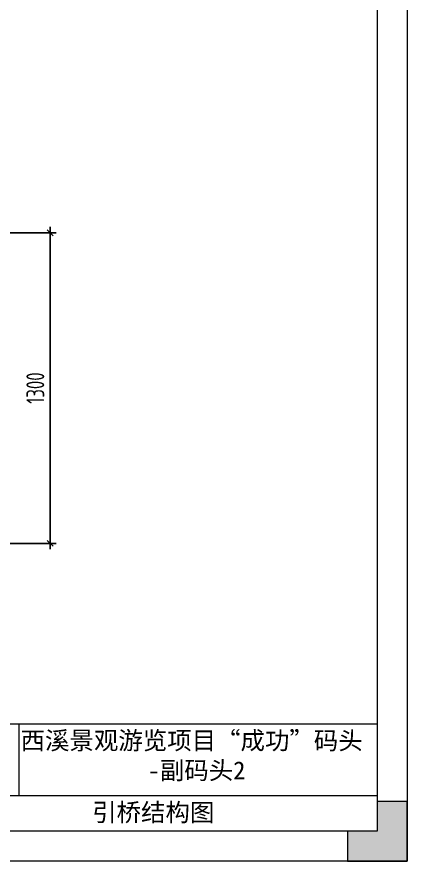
# Model space of a CAD drawing. Header units: millimetres. Extents: x 136606 to 1231039, y 82794 to 127364.
# Drawn here: x 856632 to 859898, y 112180 to 119249 of the extents above; entities that cross this region are included whole.
import ezdxf

# ---------------------------------------------------------------- set-up
doc = ezdxf.new("R2010")
doc.units = ezdxf.units.MM
doc.layers.add('图框', color=7, linetype='Continuous', lineweight=13)
doc.layers.add('文本', color=3, linetype='Continuous', lineweight=13)
doc.layers.add('标注', color=9, linetype='Continuous')
doc.styles.add('Arial', font='arial.ttf')
doc.styles.add('hztxt', font='ros1.shx', dxfattribs={"width": 0.8, "bigfont": 'hztxt.shx'})
doc.styles.get("Standard").update_dxf_attribs({"font": 'arial.ttf'})
doc.dimstyles.new('DIM-50-SC0.5', dxfattribs={"dimscale": 50, "dimtxt": 3, "dimasz": 1, "dimexe": 1, "dimexo": 1, "dimgap": 1, "dimtad": 1, "dimdec": 1, "dimlfac": 0.5, "dimdsep": 46, "dimtxsty": 'hztxt', "dimblk": 'OBLIQUE', "dimcen": 0, "dimdle": 1, "dimclrd": 9, "dimclre": 9, "dimclrt": 2, "dimadec": 1, "dimazin": 0, "dimtfac": 1, "dimtdec": 1, "dimtix": 1, "dimtmove": 2, "dimatfit": 3, "dimldrblk": 'OBLIQUE', "dimfxl": 15, "dimtolj": 1, "dimtzin": 0, "dimarcsym": 1})

# ---------------------------------------------------------------- blocks, each defined once
blk = doc.blocks.new('GW-TK')
at = {"layer": '图框', "linetype": 'Continuous', "lineweight": 0}
h = blk.add_hatch(color=256, dxfattribs=at)
h.dxf.hatch_style = 1
h.paths.add_polyline_path([(927603.55, 464418.01), (927603.55, 464428.01), (927598.55, 464428.01), (927598.55, 464423.01), (927593.55, 464423.01), (927593.55, 464418.01)])
at = {"layer": '图框', "linetype": 'Continuous'}
for p, q in [((927538.55, 464441.02), (927538.55, 464429.01)), ((927383.55, 464429.01), (927598.55, 464429.01))]:
    blk.add_line(p, q, dxfattribs=at)
at = {"layer": '图框'}
for points in [[(927183.55, 464715.01), (927603.55, 464715.01), (927603.55, 464418.01), (927183.55, 464418.01)], [(927188.55, 464710.01), (927598.55, 464710.01), (927598.55, 464423.01), (927188.55, 464423.01)]]:
    blk.add_lwpolyline(points, close=True, dxfattribs=at)
at = {"layer": '图框', "linetype": 'Continuous'}
blk.add_lwpolyline([(927383.55, 464441.02), (927598.55, 464441.02)], dxfattribs=at)
at = {"layer": '图框', "linetype": 'Continuous', "lineweight": 0}
blk.add_lwpolyline([(927598.55, 464428.01), (927598.55, 464423.01), (927593.55, 464423.01), (927593.55, 464418.01), (927603.55, 464418.01), (927603.55, 464428.01)], close=True, dxfattribs=at)
at = {"layer": '图框', "color": 3, "linetype": 'Continuous', "insert": (927538.45, 464439.71), "char_height": 3, "attachment_point": 1}
blk.add_mtext_dynamic_manual_height_columns('\\pi0.39911,t9.39911;{\\fSimSun|b0|i0|c134|p2;西溪景观游览项目“成功”码头\\P\\pi21.67411,t30.67411;-副码头2}', width=60.0149, gutter_width=17.5, heights=[0], dxfattribs=at)
blk = doc.blocks.new('_Oblique')
at = {"color": 0, "linetype": 'ByBlock', "lineweight": -2}
blk.add_line((-0.5, -0.5), (0.5, 0.5), dxfattribs=at)
blk = doc.blocks.new('*D1108')
at = {"layer": 'Defpoints', "color": 0, "transparency": 16777216}
for p in [(855687.7, 117441.2, 0), (855687.7, 114841.2, 0), (856911.4, 114841.2)]:
    blk.add_point(p, dxfattribs=at)
at = {"layer": '标注', "color": 9, "lineweight": -2, "transparency": 16777216}
for p, q in [((856911.4, 117491.2), (856911.4, 114791.2)), ((855737.7, 117441.2), (856961.4, 117441.2)), ((855737.7, 114841.2), (856961.4, 114841.2))]:
    blk.add_line(p, q, dxfattribs=at)
at = {"layer": '标注', "color": 9, "lineweight": -2, "transparency": 16777216, "xscale": 50, "yscale": 50, "zscale": 50}
for p, rotation in [((856911.4, 117441.2), 90), ((856911.4, 114841.2), 270)]:
    blk.add_blockref('_Oblique', p, dxfattribs=dict(at, rotation=rotation))
at = {"layer": '标注', "color": 2, "transparency": 16777216, "insert": (856786.4, 116141.2), "char_height": 150, "attachment_point": 5, "rotation": 90, "style": 'hztxt'}
blk.add_mtext('\\A1;1300', dxfattribs=at)

msp = doc.modelspace()

# ---------------------------------------------------------------- block references
at = {"layer": '文本', "xscale": 50, "yscale": 50, "zscale": 50}
msp.add_blockref('GW-TK', (-45520279.552, -23108720.093), dxfattribs=at)

# ---------------------------------------------------------------- texts
at = {"layer": '文本', "insert": (857261.953, 112663.8308), "char_height": 150, "attachment_point": 1, "style": 'Arial'}
msp.add_mtext_dynamic_manual_height_columns('引桥结构图', width=1367.325749, gutter_width=12.5, heights=[0], dxfattribs=at)

# ---------------------------------------------------------------- dimensions: what is measured, and where the dimension line sits
at = {"layer": '标注'}
dim = msp.add_linear_dim(base=(856911.449, 114841.1545, 0.001), p1=(855687.6975, 117441.1506, -0.001), p2=(855687.6975, 114841.1545, -0.001), angle=90, dimstyle='DIM-50-SC0.5', dxfattribs=at)
dim.commit()
dim.dimension.update_dxf_attribs({"geometry": '*D1108', "text_midpoint": (856786.449, 116141.1525, 0.001)})

doc.saveas('drawing.dxf')
